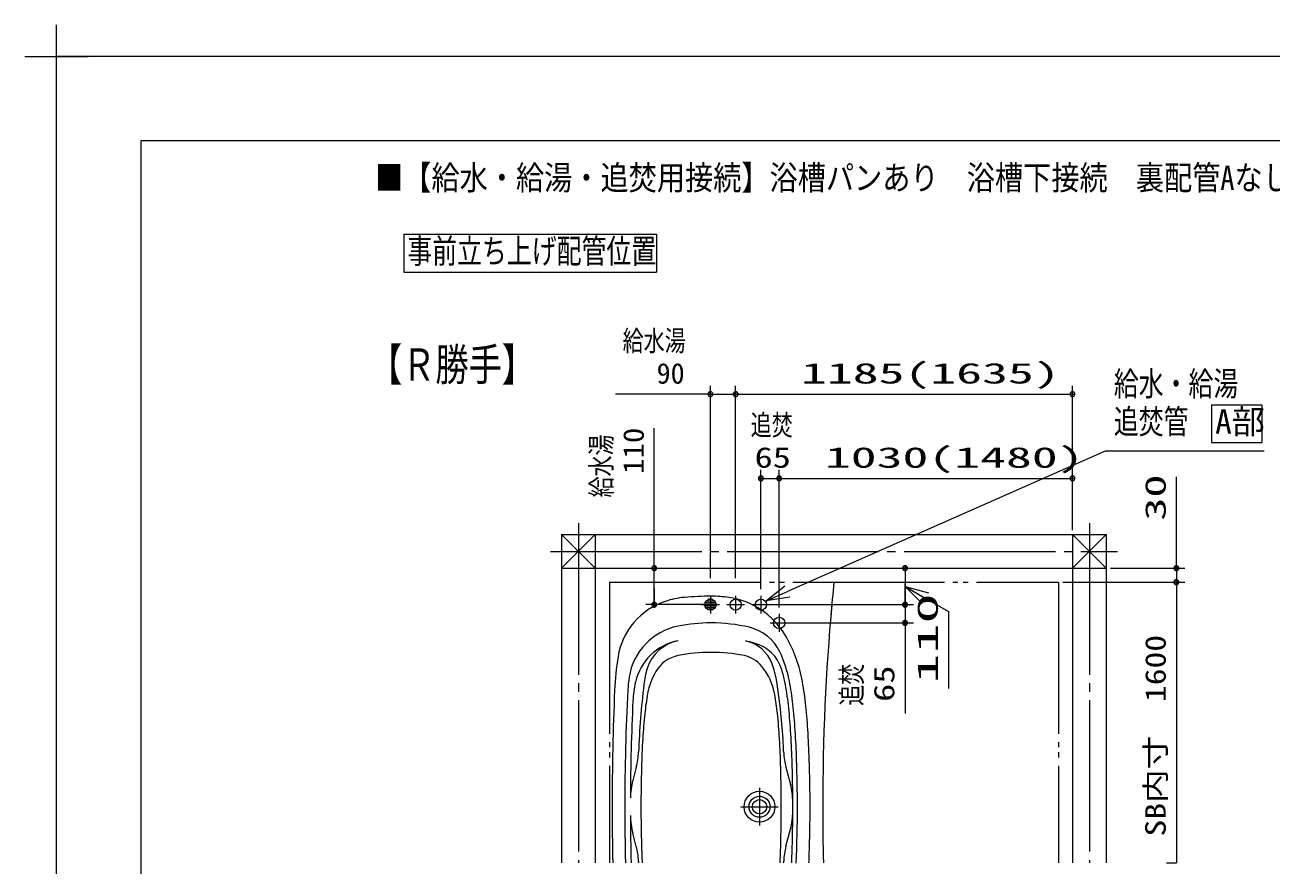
# Model space of a CAD drawing. Units: millimetres on the paper. Extents: x -305 to 305, y -152 to 152.
# Drawn here: x -304.8 to -156.8, y 52.5 to 152.3 of the extents above; entities that cross this region are included whole.
import ezdxf
from ezdxf.enums import TextEntityAlignment as Align

# ---------------------------------------------------------------- set-up
doc = ezdxf.new("R2010")
doc.units = ezdxf.units.MM
doc.linetypes.add('LONG_CHAIN', pattern=[21, 18, -1, 1, -1])
doc.linetypes.add('LONG_DOUBLE_CHAIN', pattern=[21.8, 18, -1, 0.6, -0.6, 0.6, -1])
doc.layers.add('0-0_PV', color=7, linetype='Continuous')
for name, color, linetype, lineweight in [('0-1_RV', 7, 'Continuous', 9), ('0-2_0', 7, 'Continuous', 9), ('0-3_1図面枠', 7, 'Continuous', 9), ('0-4_図面枠', 3, 'Continuous', 9), ('0-5_DEFPOINTS', 7, 'Continuous', 9)]:
    doc.layers.add(name, color=color, linetype=linetype, lineweight=lineweight)
doc.styles.add('ＭＳ ゴシック', font='')
doc.styles.get('ＭＳ ゴシック').set_extended_font_data('MS Gothic')

# ---------------------------------------------------------------- blocks, each defined once
blk = doc.blocks.new('_DOTSMALL')
at = {"layer": '0-2_0'}
for p, q in [((0.0746, 0.1), (-0.0746, 0.1)), ((0.1223, -0.0248), (-0.1223, -0.0248))]:
    blk.add_line(p, q, dxfattribs=at)
for points in [[(0.125, 0), (0.124, 0.0157), (0.1211, 0.0311), (0.1162, 0.046), (0.1095, 0.0602), (0.1011, 0.0735), (0.0911, 0.0856), (0.0797, 0.0963), (0.067, 0.1055), (0.0532, 0.1131), (0.0386, 0.1189), (0.0234, 0.1228), (0.0078, 0.1248), (-0.0078, 0.1248), (-0.0234, 0.1228), (-0.0386, 0.1189), (-0.0532, 0.1131), (-0.067, 0.1055), (-0.0797, 0.0963), (-0.0911, 0.0856), (-0.1011, 0.0735), (-0.1095, 0.0602), (-0.1162, 0.046), (-0.1211, 0.0311), (-0.124, 0.0157), (-0.125, 0), (0, 0)], [(-0.125, 0), (-0.124, -0.0157), (-0.1211, -0.0311), (-0.1162, -0.046), (-0.1095, -0.0602), (-0.1011, -0.0735), (-0.0911, -0.0856), (-0.0797, -0.0963), (-0.067, -0.1055), (-0.0532, -0.1131), (-0.0386, -0.1189), (-0.0234, -0.1228), (-0.0078, -0.1248), (0.0078, -0.1248), (0.0234, -0.1228), (0.0386, -0.1189), (0.0532, -0.1131), (0.067, -0.1055), (0.0797, -0.0963), (0.0911, -0.0856), (0.1011, -0.0735), (0.1095, -0.0602), (0.1162, -0.046), (0.1211, -0.0311), (0.124, -0.0157), (0.125, 0), (0, 0)]]:
    blk.add_lwpolyline(points, close=True, dxfattribs=at)
blk = doc.blocks.new('グループ-6')
at = {"layer": '0-3_1図面枠'}
for p, q in [((-4200, 2895), (-4200, 3045)), ((-4275, 2970), (-4125, 2970))]:
    blk.add_line(p, q, dxfattribs=at)
blk = doc.blocks.new('_OPEN30')
at = {"layer": '0-2_0'}
blk.add_line((0, 0), (-1, 0), dxfattribs=at)
blk.add_lwpolyline([(-1, 0.2679), (0, 0), (-1, -0.2679)], dxfattribs=at)

msp = doc.modelspace()

# ---------------------------------------------------------------- linework, layer by layer
at = {"layer": '0-1_RV'}
for p, q in [((-259.775, 127.39), (-259.775, 122.894)), ((-259.775, 127.39), (-229.775, 127.39)), ((-229.775, 127.39), (-229.775, 122.894)), ((-259.775, 122.894), (-229.775, 122.894)), ((-223.368, 108.401), (-234.653, 108.401)), ((-223.368, 86.567), (-223.368, 109.401)), ((-223.368, 108.401), (-220.368, 108.401)), ((-221.048, 108.401), (-218.728, 108.401)), ((-220.368, 86.567), (-220.368, 109.401)), ((-220.368, 108.401), (-180.368, 108.401)), ((-180.368, 92.234), (-180.368, 109.401)), ((-163.876, 107.139), (-163.876, 102.643)), ((-163.876, 107.139), (-157.876, 107.139)), ((-157.876, 107.139), (-157.876, 102.643)), ((-230.035, 87.734), (-230.035, 104.381)), ((-163.876, 102.643), (-157.876, 102.643)), ((-217.368, 85.234), (-217.368, 99.401)), ((-215.201, 83.067), (-215.201, 99.401)), ((-180.368, 92.234), (-180.368, 99.401)), ((-217.368, 98.401), (-215.201, 98.401)), ((-215.201, 98.401), (-180.368, 98.401)), ((-168.035, 87.734), (-168.035, 98.565)), ((-241.035, 91.734), (-241.035, 52.734)), ((-237.035, 87.734), (-241.035, 91.734)), ((-241.035, 87.734), (-237.035, 91.734)), ((-241.035, 91.734), (-176.368, 91.734)), ((-237.035, 91.734), (-237.035, 52.734)), ((-180.368, 87.734), (-176.368, 91.734)), ((-180.368, 91.734), (-176.368, 87.734)), ((-180.368, 91.734), (-180.368, 52.734)), ((-176.368, 91.734), (-176.368, 52.734)), ((-241.035, 87.734), (-176.368, 87.734)), ((-240.535, 87.734), (-229.035, 87.734)), ((-230.035, 83.401), (-230.035, 87.734)), ((-175.868, 87.734), (-167.035, 87.734)), ((-168.035, 87.734), (-168.035, 86.067)), ((-200.257, 83.554), (-200.257, 85.874)), ((-181.535, 86.067), (-168.033, 86.067)), ((-181.535, 86.067), (-167.035, 86.067)), ((-168.035, 86.067), (-168.035, 52.734)), ((-230.035, 85.414), (-230.035, 83.094)), ((-223.868, 83.401), (-231.035, 83.401)), ((-222.704, 83.434), (-224.032, 83.434)), ((-222.725, 83.234), (-224.012, 83.234)), ((-222.745, 83.634), (-223.991, 83.634)), ((-222.813, 83.034), (-223.923, 83.034)), ((-222.864, 83.834), (-223.872, 83.834)), ((-223.16, 84.034), (-223.576, 84.034)), ((-223.16, 84.034), (-223.576, 84.034)), ((-216.985, 83.401), (-199.257, 83.401)), ((-200.257, 83.401), (-200.257, 81.234)), ((-223.021, 82.834), (-223.715, 82.834)), ((-214.486, 81.234), (-199.257, 81.234)), ((-200.257, 81.234), (-200.257, 70.485)), ((-232.174, 64.115), (-232.591, 62.536)), ((-214.394, 64.093), (-213.856, 62.052)), ((-232.174, 54.686), (-232.591, 56.265)), ((-214.394, 54.708), (-213.856, 56.749)), ((-169.201, 52.734), (-168.033, 52.734))]:
    msp.add_line(p, q, dxfattribs=at)
at = {"layer": '0-1_RV', "linetype": 'LONG_CHAIN'}
for p, q in [((-239.035, 93.067), (-239.035, 52.734)), ((-178.368, 93.067), (-178.368, 52.734)), ((-242.368, 89.734), (-175.035, 89.734)), ((-223.368, 84.467), (-223.368, 82.334)), ((-220.368, 84.467), (-220.368, 82.334)), ((-217.368, 84.467), (-217.368, 82.334)), ((-224.435, 83.401), (-222.301, 83.401)), ((-221.435, 83.401), (-219.301, 83.401)), ((-218.435, 83.401), (-216.301, 83.401)), ((-215.201, 82.301), (-215.201, 80.167)), ((-216.268, 81.234), (-214.135, 81.234)), ((-217.535, 61.634), (-217.535, 57.167)), ((-219.768, 59.401), (-215.301, 59.401))]:
    msp.add_line(p, q, dxfattribs=at)
at = {"layer": '0-1_RV', "linetype": 'LONG_DOUBLE_CHAIN'}
for p, q in [((-235.368, 86.067), (-235.368, 52.734)), ((-235.368, 86.067), (-182.035, 86.067)), ((-182.035, 86.067), (-182.035, 52.734))]:
    msp.add_line(p, q, dxfattribs=at)
at = {"layer": '0-1_RV'}
msp.add_lwpolyline([(-157.621, 101.612), (-176.495, 101.612), (-214.216, 84.959)], dxfattribs=at)
for centre, radius in [((-223.368, 83.401), 0.667), ((-223.368, 83.401), 0.667), ((-220.368, 83.401), 0.667), ((-217.368, 83.401), 0.667), ((-215.201, 81.234), 0.667), ((-217.535, 59.401), 1.833), ((-217.535, 59.401), 1.25), ((-217.535, 59.401), 0.85)]:
    msp.add_circle(centre, radius, dxfattribs=at)
for centre, radius, start, end in [((57.299, 59.401), 267.333, 174.27519, 175.14037), ((-223.285, 47.734), 36.667, 89.99999, 94.95444), ((-223.285, 69.734), 14.667, 81.67971, 90), ((-226.116, 75.882), 8.333, 108.46728, 170.71873), ((-225.588, 74.301), 10, 94.95444, 108.46728), ((-222.513, 75.011), 9.333, 31.16034, 81.67971), ((57.299, 59.401), 267.333, 174.8493, 180), ((-225.773, 73.654), 7.333, 101.32804, 171.15395), ((-223.285, 61.234), 20, 90.00001, 101.32804), ((-223.285, 61.234), 20, 76.84989, 89.99999), ((-219.948, 75.516), 5.333, 25.55599, 76.84989), ((-225.928, 72.746), 6.5, 101.29342, 167.16152), ((-226.255, 74.38), 4.833, 101.30119, 162.46615), ((-220.093, 74.846), 4.333, 20.76615, 78.24482), ((-223.285, 59.507), 20, 75.13371, 78.24481), ((-219.351, 74.328), 4.667, 17.32322, 75.13371), ((-228.218, 71.562), 16, 11.00864, 31.16034), ((-201.443, 71.85), 33.333, 170.71873, 177.6217), ((-226.418, 73.424), 4, 101.29342, 149.17082), ((-223.285, 57.734), 20, 90.00001, 101.29342), ((-223.285, 57.734), 20, 78.7065, 89.99999), ((-220.086, 73.751), 3.667, 39.15375, 78.7065), ((-228.218, 71.562), 14.5, 11.00864, 25.55599), ((-212.635, 77.313), 0.333, 184.46931, 184.50491), ((-212.635, 77.26), 0.333, 184.46931, 184.50491), ((-212.635, 77.26), 0.333, 184.46931, 184.50491), ((-221.662, 72.876), 9.667, 162.16474, 173.82697), ((-222.949, 71.433), 8, 149.65551, 169.86186), ((-222.948, 71.458), 7.333, 10.07233, 38.92663), ((-225.391, 72.836), 10, 9.45382, 20.76615), ((-228.219, 71.562), 13.956, 11.00864, 17.32322), ((-218.527, 72.526), 14.667, 171.15395, 176.99943), ((-219.588, 71.315), 13, 167.22256, 177.09528), ((-280.305, 63.693), 65.669, 3.31712, 9.45382), ((-247.196, 67.87), 33.289, 6.27211, 11.00864), ((-247.195, 67.87), 33.833, 6.27211, 11.00864), ((-247.195, 67.87), 35.333, 6.27211, 11.00864), ((98.299, 59.401), 333.333, 177.6217, 180), ((33.632, 59.401), 267.167, 177.01914, 180), ((-116.348, 60.799), 115.67, 173.48916, 177.4855), ((-199.417, 67.159), 31.917, 169.74567, 174.03081), ((-247.152, 67.159), 31.917, 5.96919, 10.07234), ((33.632, 59.401), 266.5, 177.29578, 179.77559), ((-280.33, 64.228), 66.623, 3.62322, 6.27211), ((-280.329, 64.228), 67.167, 3.62322, 6.27211), ((-280.329, 64.228), 68.667, 3.62322, 6.27211), ((-166.265, 63.693), 65.25, 174.03081, 176.68288), ((-280.305, 63.693), 65.25, 3.31712, 5.96919), ((-330.23, 61.068), 116.623, 1.91139, 3.62322), ((-330.229, 61.068), 117.167, 1.91139, 3.62322), ((-330.229, 61.068), 118.667, 1.91139, 3.62322), ((-116.348, 60.799), 115.25, 176.68288, 178.39679), ((-330.221, 60.799), 115.25, 1.60321, 3.31712), ((-330.217, 60.769), 115.667, 2.51885, 3.35194), ((-240.232, 66.24), 8.333, 345.23158, 357.4855), ((-206.336, 66.219), 8.333, 182.51885, 194.76903), ((-66.368, 59.401), 165.25, 178.39679, 180), ((-380.201, 59.401), 165.25, 0, 1.60321), ((-380.202, 59.401), 166.623, 0, 1.9155), ((-380.201, 59.401), 167.167, 0, 1.91139), ((-380.201, 59.401), 168.667, 0, 1.91139), ((-224.533, 60.412), 8.333, 165.23158, 179.77559), ((-221.914, 59.928), 8.333, 0.19076, 14.76903), ((98.299, 59.401), 333.333, 180, 181.14599), ((33.632, 59.401), 267.167, 180, 181.42986), ((-66.368, 59.401), 165.25, 180, 181.60321), ((-380.201, 59.401), 165.25, 358.39679, 0), ((-380.202, 59.401), 166.623, 358.0845, 0), ((-380.201, 59.401), 167.167, 357.70692, 0), ((-380.201, 59.401), 168.667, 358.08861, 0), ((57.299, 59.401), 267.333, 180, 181.42897), ((33.632, 59.401), 266.5, 180.22441, 181.43344), ((-224.533, 58.389), 8.333, 180.22441, 194.76842), ((-221.914, 58.874), 8.333, 345.23097, 359.80924), ((-116.348, 58.002), 115.25, 181.60321, 182.61976), ((-330.221, 58.002), 115.25, 357.38024, 358.39679), ((-240.232, 52.561), 8.333, 2.5145, 14.76842), ((-206.336, 52.582), 8.333, 165.23097, 177.48115), ((-330.23, 57.733), 116.623, 357.54329, 358.08861), ((-330.229, 57.733), 118.667, 357.58563, 358.08861), ((-116.348, 58.002), 115.67, 182.5145, 182.61024), ((-330.217, 58.032), 115.667, 357.37472, 357.48115)]:
    msp.add_arc(centre, radius, start, end, dxfattribs=at)
at = {"layer": '0-2_0'}
for p, q in [((-204.201, 87.734), (-200.257, 87.734)), ((-200.257, 87.734), (-200.257, 83.401))]:
    msp.add_line(p, q, dxfattribs=at)
msp.add_lwpolyline([(-200.257, 85.567), (-195.093, 82.586), (-195.093, 73.461)], dxfattribs=at)
at = {"layer": '0-4_図面枠'}
msp.add_lwpolyline([(-291.017, -138.498), (108.983, -138.498), (108.983, 138.502), (-291.017, 138.502)], close=True, dxfattribs=at)
at = {"layer": '0-5_DEFPOINTS'}
for p in [(118.983, 148.502), (-301.017, -148.498)]:
    msp.add_line(p, (-301.017, 148.502), dxfattribs=at)

# ---------------------------------------------------------------- block references
at = {"layer": '0-1_RV'}
for name, p, xscale, yscale, rotation in [('_DOTSMALL', (-223.368, 108.401), 2.32, 2.32, 180), ('_DOTSMALL', (-220.368, 108.401), 2.32, 2.32, 180), ('_DOTSMALL', (-217.368, 98.401), 2.32, 2.32, 180), ('_DOTSMALL', (-215.201, 98.401), 2.32, 2.32, 180), ('_DOTSMALL', (-230.035, 87.734), 2.32, 2.32, 90), ('_DOTSMALL', (-168.035, 87.734), 2.32, 2.32, 270), ('_DOTSMALL', (-168.035, 86.067), 2.32, 2.32, 90), ('_DOTSMALL', (-168.035, 86.067), 2.32, 2.32, 90), ('_OPEN30', (-216.75, 83.84), 2.77, 2.77, 203.82009), ('_DOTSMALL', (-230.035, 83.401), 2.32, 2.32, 270), ('_DOTSMALL', (-200.257, 83.401), 2.32, 2.32, 90), ('_DOTSMALL', (-200.257, 81.234), 2.32, 2.32, 270)]:
    msp.add_blockref(name, p, dxfattribs=dict(at, xscale=xscale, yscale=yscale, rotation=rotation))
at = {"layer": '0-1_RV', "xscale": 2.32, "yscale": 2.32}
for p in [(-220.368, 108.401), (-180.368, 108.401), (-215.201, 98.401), (-180.368, 98.401)]:
    msp.add_blockref('_DOTSMALL', p, dxfattribs=at)
at = {"layer": '0-2_0'}
for name, p, xscale, yscale, rotation in [('_DOTSMALL', (-200.257, 87.734), 2.32, 2.32, 90), ('_OPEN30', (-200.257, 85.567), 2.77, 2.77, 150), ('_DOTSMALL', (-200.257, 83.401), 2.32, 2.32, 270)]:
    msp.add_blockref(name, p, dxfattribs=dict(at, xscale=xscale, yscale=yscale, rotation=rotation))
at = {"layer": '0-3_1図面枠', "xscale": 0.05, "yscale": 0.05}
msp.add_blockref('グループ-6', (-91.017, 0.002), dxfattribs=at)

# ---------------------------------------------------------------- texts
at = {"layer": '0-0_PV', "style": 'ＭＳ ゴシック', "width": 0.85}
msp.add_text('■【給水・給湯・追焚用接続】浴槽パンあり\u3000浴槽下接続\u3000裏配管Aなし/あり（兼用デッキ水栓）〔S=1/30〕', height=2.886, dxfattribs=at).set_placement((-263.187, 131.797), align=Align.BOTTOM_LEFT)
at = {"layer": '0-1_RV', "style": 'ＭＳ ゴシック'}
for s, height, width, p in [('事前立ち上げ配管位置', 2.889, 0.75, (-259.359, 123.087)), ('給水湯', 2.441, 0.75, (-233.791, 112.786)), ('【Ｒ勝手】', 3.848, 0.75, (-263.889, 108.844)), ('1185(1635)', 2.441, 1.85, (-212.611, 108.931)), ('給水・給湯', 2.889, 0.75, (-175.459, 107.332)), ('追焚管\u3000', 2.889, 0.75, (-175.459, 102.836)), ('追焚', 2.441, 0.75, (-218.588, 102.788)), ('1030(1480)', 2.441, 1.85, (-209.774, 98.931)), ('65', 2.441, 1.3, (-218.124, 98.931))]:
    msp.add_text(s, height=height, dxfattribs=dict(at, width=width)).set_placement(p, align=Align.BOTTOM_LEFT)
for s, height, p in [('\u300090', 2.444, (-233.085, 108.912)), ('A部', 2.886, (-163.421, 102.836))]:
    msp.add_text(s, height=height, dxfattribs=at).set_placement(p, align=Align.BOTTOM_LEFT)
for s, height, width, p in [('\u3000110', 2.444, 1.1, (-230.546, 95.267)), ('\u3000給水湯', 2.441, 0.75, (-234.373, 93.626)), ('30', 2.444, 1.65, (-168.565, 93.374)), ('SB内寸\u30001600', 2.441, 1.2, (-168.565, 55.867)), ('追焚', 2.441, 0.75, (-204.644, 71.395)), ('65', 2.441, 1.3, (-200.787, 71.859))]:
    msp.add_text(s, height=height, rotation=90, dxfattribs=dict(at, width=width)).set_placement(p, align=Align.BOTTOM_LEFT)
at = {"layer": '0-2_0', "style": 'ＭＳ ゴシック', "width": 2.15}
msp.add_text('110', height=2.444, rotation=90, dxfattribs=at).set_placement((-195.623, 74.012), align=Align.BOTTOM_LEFT)

doc.saveas('drawing.dxf')
